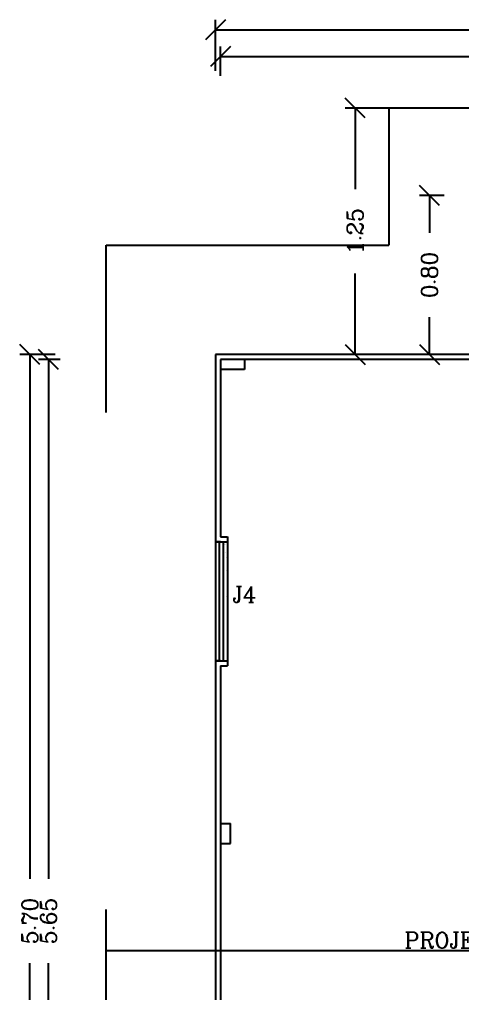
# Model space of a CAD drawing. Extents: x -7 to 226, y -20 to 32.
# Drawn here: x 203.87 to 206.099, y 26.506 to 31.406 of the extents above; entities that cross this region are included whole.
import ezdxf
from ezdxf.enums import TextEntityAlignment as Align

# ---------------------------------------------------------------- set-up
doc = ezdxf.new("R2010")
doc.units = 0
doc.header["$LTSCALE"] = 20
doc.linetypes.add('DASHED2', pattern=[0.375, 0.25, -0.125])
doc.layers.get('0').update_dxf_attribs({"linetype": 'CONTINUOUS'})
doc.layers.get('DEFPOINTS').update_dxf_attribs({"linetype": 'CONTINUOUS'})
for name, color, linetype in [('ARMÁRIOS', 23, 'CONTINUOUS'), ('COTAS', 244, 'CONTINUOUS'), ('DIM', 244, 'CONTINUOUS'), ('JANELA', 5, 'CONTINUOUS'), ('PAREDE', 250, 'CONTINUOUS'), ('PEN33', 7, 'CONTINUOUS'), ('TEXTO', 244, 'CONTINUOUS'), ('VISTAL', 30, 'CONTINUOUS'), ('VISTAP', 244, 'CONTINUOUS')]:
    doc.layers.add(name, color=color, linetype=linetype)
doc.styles.add('ROMANC', font='romanc.shx', dxfattribs={"height": 0.08})
doc.dimstyles.new('ROMANC', dxfattribs={"dimtxt": 0.1, "dimasz": 0.18, "dimexe": 0.05, "dimexo": 0.0625, "dimgap": 0.09, "dimtad": 0, "dimzin": 0, "dimtxsty": 'ROMANC', "dimblk1": 'NONE', "dimblk2": 'NONE', "dimsah": 1, "dimcen": 0.09, "dimclrd": 244, "dimclre": 244, "dimclrt": 244, "dimazin": 3, "dimtfac": 1, "dimtdec": 4, "dimtofl": 0, "dimtmove": 0, "dimatfit": 3, "dimtolj": 1, "dimtzin": 0})

# ---------------------------------------------------------------- blocks, each defined once
blk = doc.blocks.new('_OBLIQUE')
at = {"color": 0, "linetype": 'BYBLOCK'}
blk.add_line((-0.5, -0.5), (0.5, 0.5), dxfattribs=at)
blk = doc.blocks.new('*D134')
at = {"color": 244, "linetype": 'BYBLOCK'}
for p, q in [((111.0191, 19.3449), (110.9109, 19.3449)), ((110.9609, 19.3449), (110.9609, 16.7318)), ((110.9609, 13.6949), (110.9609, 16.308)), ((111.0191, 13.6949), (110.9109, 13.6949))]:
    blk.add_line(p, q, dxfattribs=at)
at = {"layer": 'DEFPOINTS', "color": 0, "linetype": 'BYBLOCK'}
for p in [(111.0816, 19.3449), (110.9609, 13.6949), (111.0816, 13.6949)]:
    blk.add_point(p, dxfattribs=at)
at = {"color": 244, "linetype": 'BYBLOCK', "xscale": 0.1, "yscale": 0.1, "zscale": 0.1}
for p, rotation in [((110.9609, 19.3449), 90), ((110.9609, 13.6949), 270)]:
    blk.add_blockref('_OBLIQUE', p, dxfattribs=dict(at, rotation=rotation))
at = {"color": 244, "linetype": 'BYBLOCK', "insert": (110.9609, 16.5199), "char_height": 0.08, "attachment_point": 5, "rotation": 90, "style": 'ROMANC'}
blk.add_mtext('\\A1;5.65', dxfattribs=at)
blk = doc.blocks.new('*D132')
at = {"color": 244, "linetype": 'BYBLOCK'}
for p, q in [((110.9941, 19.3699), (110.8169, 19.3699)), ((110.8669, 19.3699), (110.8669, 16.7318)), ((110.8669, 13.6699), (110.8669, 16.308)), ((110.9941, 13.6699), (110.8169, 13.6699))]:
    blk.add_line(p, q, dxfattribs=at)
at = {"layer": 'DEFPOINTS', "color": 0, "linetype": 'BYBLOCK'}
for p in [(111.0566, 19.3699), (110.8669, 13.6699), (111.0566, 13.6699)]:
    blk.add_point(p, dxfattribs=at)
at = {"color": 244, "linetype": 'BYBLOCK', "xscale": 0.1, "yscale": 0.1, "zscale": 0.1}
for p, rotation in [((110.8669, 19.3699), 90), ((110.8669, 13.6699), 270)]:
    blk.add_blockref('_OBLIQUE', p, dxfattribs=dict(at, rotation=rotation))
at = {"color": 244, "linetype": 'BYBLOCK', "insert": (110.8669, 16.5199), "char_height": 0.08, "attachment_point": 5, "rotation": 90, "style": 'ROMANC'}
blk.add_mtext('\\A1;5.70', dxfattribs=at)
blk = doc.blocks.new('*D138')
at = {"color": 244, "linetype": 'BYBLOCK'}
for p, q in [((112.701, 20.61), (112.4534, 20.61)), ((112.5034, 20.61), (112.5034, 20.2018)), ((112.5034, 19.3699), (112.5034, 19.778)), ((112.951, 19.3699), (112.4534, 19.3699))]:
    blk.add_line(p, q, dxfattribs=at)
at = {"layer": 'DEFPOINTS', "color": 0, "linetype": 'BYBLOCK'}
for p in [(112.7635, 20.61), (112.5034, 19.3699), (113.0135, 19.3699)]:
    blk.add_point(p, dxfattribs=at)
at = {"color": 244, "linetype": 'BYBLOCK', "xscale": 0.1, "yscale": 0.1, "zscale": 0.1}
for p, rotation in [((112.5034, 20.61), 90), ((112.5034, 19.3699), 270)]:
    blk.add_blockref('_OBLIQUE', p, dxfattribs=dict(at, rotation=rotation))
at = {"color": 244, "linetype": 'BYBLOCK', "insert": (112.5034, 19.9899), "char_height": 0.08, "attachment_point": 5, "rotation": 90, "style": 'ROMANC'}
blk.add_mtext('\\A1;{1.25}', dxfattribs=at)
blk = doc.blocks.new('*D121')
at = {"color": 244, "linetype": 'BYBLOCK'}
for p, q in [((111.8011, 20.7973), (111.8011, 21.0531)), ((120.1796, 20.7973), (120.1796, 21.0531)), ((111.8011, 21.0031), (115.7785, 21.0031)), ((120.1796, 21.0031), (116.2023, 21.0031))]:
    blk.add_line(p, q, dxfattribs=at)
at = {"layer": 'DEFPOINTS', "color": 0, "linetype": 'BYBLOCK'}
for p in [(120.1796, 21.0031), (111.8011, 20.7348), (120.1796, 20.7348)]:
    blk.add_point(p, dxfattribs=at)
at = {"color": 244, "linetype": 'BYBLOCK', "xscale": 0.1, "yscale": 0.1, "zscale": 0.1, "rotation": 180}
blk.add_blockref('_OBLIQUE', (111.8011, 21.0031), dxfattribs=at)
at = {"color": 244, "linetype": 'BYBLOCK', "xscale": 0.1, "yscale": 0.1, "zscale": 0.1}
blk.add_blockref('_OBLIQUE', (120.1796, 21.0031), dxfattribs=at)
at = {"color": 244, "linetype": 'BYBLOCK', "insert": (115.9904, 21.0031), "char_height": 0.08, "attachment_point": 5, "style": 'ROMANC'}
blk.add_mtext('\\A1;8.38', dxfattribs=at)
blk = doc.blocks.new('*D118')
at = {"color": 244, "linetype": 'BYBLOCK'}
for p, q in [((111.8261, 20.7723), (111.8261, 20.9194)), ((115.0761, 20.7723), (115.0761, 20.9194)), ((111.8261, 20.8694), (113.2392, 20.8694)), ((115.0761, 20.8694), (113.6631, 20.8694))]:
    blk.add_line(p, q, dxfattribs=at)
at = {"layer": 'DEFPOINTS', "color": 0, "linetype": 'BYBLOCK'}
for p in [(115.0761, 20.8694), (111.8261, 20.7098), (115.0761, 20.7098)]:
    blk.add_point(p, dxfattribs=at)
at = {"color": 244, "linetype": 'BYBLOCK', "xscale": 0.1, "yscale": 0.1, "zscale": 0.1, "rotation": 180}
blk.add_blockref('_OBLIQUE', (111.8261, 20.8694), dxfattribs=at)
at = {"color": 244, "linetype": 'BYBLOCK', "xscale": 0.1, "yscale": 0.1, "zscale": 0.1}
blk.add_blockref('_OBLIQUE', (115.0761, 20.8694), dxfattribs=at)
at = {"color": 244, "linetype": 'BYBLOCK', "insert": (113.4511, 20.8694), "char_height": 0.08, "attachment_point": 5, "style": 'ROMANC'}
blk.add_mtext('\\A1;3.25', dxfattribs=at)
blk = doc.blocks.new('*D117')
at = {"color": 244, "linetype": 'BYBLOCK'}
for p, q in [((112.951, 20.17), (112.8274, 20.17)), ((112.8774, 20.17), (112.8774, 19.9818)), ((112.8774, 19.3699), (112.8774, 19.558)), ((112.951, 19.3699), (112.8274, 19.3699))]:
    blk.add_line(p, q, dxfattribs=at)
at = {"layer": 'DEFPOINTS', "color": 0, "linetype": 'BYBLOCK'}
for p in [(113.0135, 20.17), (112.8774, 19.3699), (113.0135, 19.3699)]:
    blk.add_point(p, dxfattribs=at)
at = {"color": 244, "linetype": 'BYBLOCK', "xscale": 0.1, "yscale": 0.1, "zscale": 0.1}
for p, rotation in [((112.8774, 20.17), 90), ((112.8774, 19.3699), 270)]:
    blk.add_blockref('_OBLIQUE', p, dxfattribs=dict(at, rotation=rotation))
at = {"color": 244, "linetype": 'BYBLOCK', "insert": (112.8774, 19.7699), "char_height": 0.08, "attachment_point": 5, "rotation": 90, "style": 'ROMANC'}
blk.add_mtext('\\A1;0.80', dxfattribs=at)

msp = doc.modelspace()

# ---------------------------------------------------------------- linework, layer by layer
at = {"layer": 'DIM', "color": 30, "linetype": 'DASHED2'}
msp.add_line((204.3067, 30.2703), (205.729, 30.2703), dxfattribs=at)
at = {"layer": 'JANELA'}
for p, q in [((204.8768, 28.1787), (204.8768, 28.7787)), ((204.8968, 28.1787), (204.8968, 28.7787))]:
    msp.add_line(p, q, dxfattribs=at)
at = {"layer": 'PAREDE'}
for p, q in [((206.2592, 29.7203), (204.8567, 29.7203)), ((204.8567, 29.7203), (204.8567, 28.7787)), ((206.2292, 29.6953), (204.8817, 29.6953)), ((204.8817, 29.6953), (204.8817, 28.8037)), ((204.9167, 28.8037), (204.9167, 28.7787)), ((204.8567, 28.1787), (204.8567, 23.979)), ((204.9167, 28.1787), (204.9167, 28.1537)), ((204.8817, 28.1537), (204.8817, 26.4203))]:
    msp.add_line(p, q, dxfattribs=at)
at = {"layer": 'PAREDE', "color": 250, "linetype": 'CONTINUOUS'}
for p, q in [((205.0017, 29.6953), (205.0017, 29.6453)), ((205.0017, 29.6453), (204.8817, 29.6453)), ((204.8817, 27.3603), (204.9317, 27.3603)), ((204.9317, 27.2603), (204.9317, 27.3603)), ((204.8817, 27.2603), (204.9317, 27.2603))]:
    msp.add_line(p, q, dxfattribs=at)
at = {"layer": 'PAREDE', "color": 250}
for p, q in [((204.8567, 28.7787), (204.8817, 28.7787)), ((204.8817, 28.7787), (204.8567, 28.7787)), ((204.8567, 28.7787), (204.9167, 28.7787)), ((204.8817, 28.8037), (204.9167, 28.8037)), ((204.8817, 28.1787), (204.8567, 28.1787)), ((204.8567, 28.1787), (204.8817, 28.1787)), ((204.8567, 28.1787), (204.9167, 28.1787)), ((204.8817, 28.1537), (204.9167, 28.1537))]:
    msp.add_line(p, q, dxfattribs=at)
at = {"layer": 'PEN33', "color": 31}
for points in [[(204.9058, 28.7666), (204.9058, 28.7666)], [(204.9208, 28.8041), (204.9208, 28.8041)], [(204.902, 28.7641), (204.902, 28.7641)], [(204.907, 28.7241), (204.907, 28.7241)], [(204.9207, 28.7547), (204.9207, 28.7547)], [(204.9108, 28.6979), (204.9108, 28.6979)], [(204.9108, 28.6316), (204.9108, 28.6316)], [(204.9182, 28.6272), (204.9182, 28.6272)], [(204.9195, 28.6291), (204.9195, 28.6291)], [(204.9208, 28.6479), (204.9208, 28.6479)], [(204.9157, 28.5522), (204.9157, 28.5522)], [(204.9108, 28.5029), (204.9108, 28.5029)], [(204.9208, 28.4929), (204.9208, 28.4929)]]:
    msp.add_lwpolyline(points, dxfattribs=at)
at = {"layer": 'VISTAL', "linetype": 'DASHED2'}
for p, q in [((204.3067, 21.929), (204.3067, 30.2703)), ((213.7851, 26.7203), (204.3067, 26.7203))]:
    msp.add_line(p, q, dxfattribs=at)
at = {"layer": 'VISTAP', "color": 30, "linetype": 'DASHED2'}
for p, q in [((205.729, 30.9603), (205.729, 30.2703)), ((209.129, 30.9603), (205.729, 30.9603))]:
    msp.add_line(p, q, dxfattribs=at)
at = {"layer": 'VISTAP'}
for p, q in [((204.8567, 28.7787), (204.8567, 28.1787)), ((204.9167, 28.7787), (204.9167, 28.1787))]:
    msp.add_line(p, q, dxfattribs=at)

# ---------------------------------------------------------------- texts
at = {"layer": 'TEXTO', "style": 'ROMANC'}
msp.add_text('J4', height=0.08, dxfattribs=at).set_placement((205.0019, 28.5127), align=Align.MIDDLE)
at = {"layer": 'TEXTO', "linetype": 'CONTINUOUS', "style": 'ROMANC'}
msp.add_text('PROJEÇÃO DA CUMEEIRA', height=0.08, dxfattribs=at).set_placement((206.5, 26.7727), align=Align.MIDDLE)

# ---------------------------------------------------------------- dimensions: what is measured, and where the dimension line sits
at = {"layer": 'ARMÁRIOS', "color": 30, "linetype": 'CONTINUOUS'}
dim = msp.add_linear_dim(base=(205.559, 29.7203), p1=(205.819, 30.9603), p2=(206.069, 29.7203), angle=90, text='{1.25}', dimstyle='ROMANC', override={"dimasz": 0.1, "dimblk1": 'OBLIQUE', "dimblk2": 'OBLIQUE'}, dxfattribs=at)
dim.commit()
dim.dimension.update_dxf_attribs({"geometry": '*D138', "text_midpoint": (205.559, 30.3403), "insert": (93.0555, 10.3504)})
at = {"layer": 'COTAS', "color": 10, "linetype": 'CONTINUOUS'}
for base, p1, p2, picture, middle in [((213.2351, 31.3534), (204.8567, 31.0852), (213.2351, 31.0852), '*D121', (209.0459, 31.3534)), ((208.1317, 31.2197), (204.8817, 31.0602), (208.1317, 31.0602), '*D118', (206.5067, 31.2197))]:
    dim = msp.add_linear_dim(base=base, p1=p1, p2=p2, dimstyle='ROMANC', override={"dimasz": 0.1, "dimblk1": 'OBLIQUE', "dimblk2": 'OBLIQUE'}, dxfattribs=at)
    dim.commit()
    dim.dimension.update_dxf_attribs({"geometry": picture, "text_midpoint": middle, "insert": (93.0555, 10.3504)})
for base, p1, p2, picture, middle in [((205.9329, 29.7203), (206.069, 30.5203), (206.069, 29.7203), '*D117', (205.9329, 30.1203)), ((203.9224, 24.0203), (204.1121, 29.7203), (204.1121, 24.0203), '*D132', (203.9224, 26.8703)), ((204.0165, 24.0453), (204.1371, 29.6953), (204.1371, 24.0453), '*D134', (204.0165, 26.8703))]:
    dim = msp.add_linear_dim(base=base, p1=p1, p2=p2, angle=90, dimstyle='ROMANC', override={"dimasz": 0.1, "dimblk1": 'OBLIQUE', "dimblk2": 'OBLIQUE'}, dxfattribs=at)
    dim.commit()
    dim.dimension.update_dxf_attribs({"geometry": picture, "text_midpoint": middle, "insert": (93.0555, 10.3504)})

doc.saveas('drawing.dxf')
